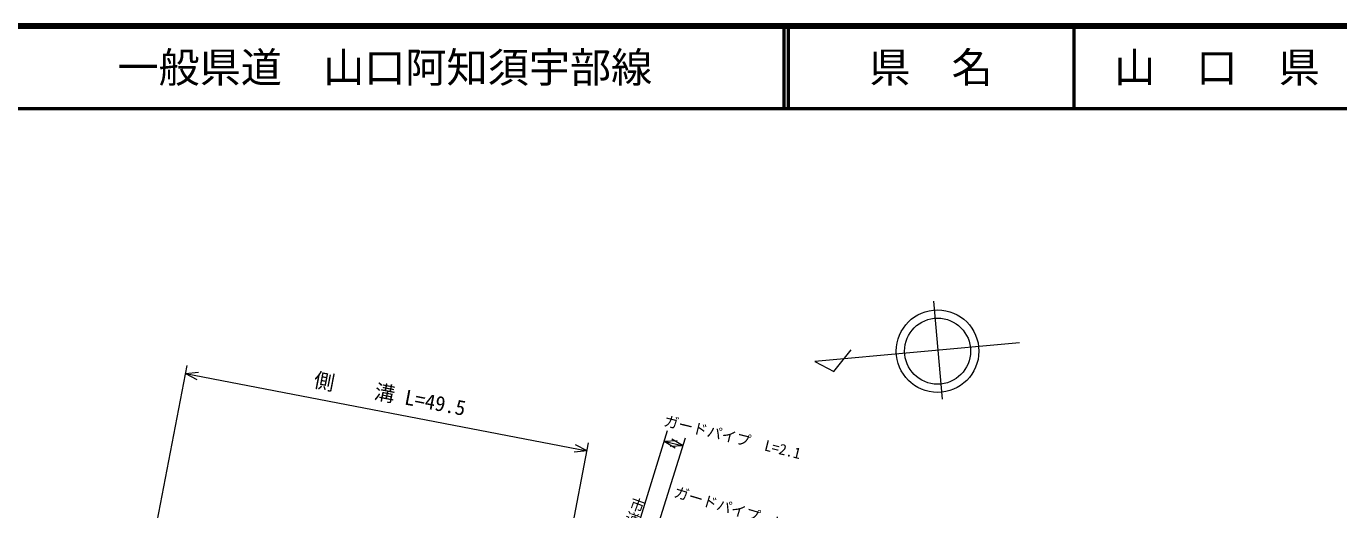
# Model space of a CAD drawing. Units: millimetres, scale not verified. Extents: x 40000 to 680000, y 20000 to 380000.
# Drawn here: x 205660 to 365183, y 321269 to 380000 of the extents above; entities that cross this region are included whole.
import ezdxf
from ezdxf.enums import TextEntityAlignment as Align

# ---------------------------------------------------------------- set-up
doc = ezdxf.new("R2010")
doc.units = ezdxf.units.MM
doc.header["$LTSCALE"] = 1000
doc.layers.add('M-BGD-HTXT', color=7, linetype='Continuous')
doc.layers.add('M-TTL-TXT', color=7, linetype='Continuous')
for name, color, linetype, lineweight in [('M-BMK-SRVR', 3, 'Continuous', 13), ('M-STR-HTXT', 7, 'Continuous', 13), ('M-TTL', 2, 'Continuous', 140), ('M-TTL-LINE', 7, 'Continuous', 50)]:
    doc.layers.add(name, color=color, linetype=linetype, lineweight=lineweight)
doc.styles.add('@ＭＳ ゴシック', font='')
doc.styles.add('ＭＳ ゴシック', font='')
doc.styles.get('@ＭＳ ゴシック').set_extended_font_data('@MS Gothic')
doc.styles.get('ＭＳ ゴシック').set_extended_font_data('MS Gothic')

msp = doc.modelspace()

# ---------------------------------------------------------------- linework, layer by layer
at = {"layer": 'M-BMK-SRVR'}
for p, q in [((317034, 334693), (315987, 346596)), ((326398, 341551), (301501, 339283)), ((303804, 338078), (305925, 340677)), ((301501, 339283), (303804, 338078))]:
    msp.add_line(p, q, dxfattribs=at)
for radius in [5016, 4013]:
    msp.add_circle((316424, 340535), radius, dxfattribs=at)
at = {"layer": 'M-STR-HTXT'}
for p, q in [((218529, 304083), (225210, 338787)), ((225021, 337805), (226579, 337963)), ((225021, 337805), (273821, 328409)), ((225021, 337805), (226409, 337079)), ((271955, 293205), (283606, 330905)), ((267329, 294687), (274010, 329391)), ((273821, 328409), (272433, 329135)), ((273990, 292705), (285793, 329994)), ((283199, 329590), (284763, 329670)), ((283199, 329590), (285487, 329029)), ((283199, 329590), (284549, 328796)), ((285487, 329029), (283923, 328949)), ((285487, 329029), (284138, 329823)), ((273821, 328409), (272263, 328251))]:
    msp.add_line(p, q, dxfattribs=at)
at = {"layer": 'M-TTL'}
msp.add_line((680000, 380000), (40000, 380000), dxfattribs=at)
at = {"layer": 'M-TTL-LINE'}
for p, q in [((297750, 380000), (297750, 370000)), ((298250, 380000), (298250, 370000)), ((333000, 380000), (333000, 370000)), ((40000, 370000), (680000, 370000))]:
    msp.add_line(p, q, dxfattribs=at)

# ---------------------------------------------------------------- texts
at = {"layer": 'M-BGD-HTXT', "style": '@ＭＳ ゴシック'}
msp.add_text('市道 西条浜村線', height=1320, rotation=250.019, dxfattribs=at).set_placement((276926, 316714), align=Align.BOTTOM_CENTER)
at = {"layer": 'M-STR-HTXT', "style": 'ＭＳ ゴシック'}
for s, height, rotation, p in [('側\u3000\u3000溝 L=49.5', 1833, 349.102, (249572, 333893)), ('ガードパイプ  L=2.1', 1320, 346.216, (291243, 329064)), ('ガードパイプ  L=15.1', 1320, 343.261, (292770, 319892))]:
    msp.add_text(s, height=height, rotation=rotation, dxfattribs=at).set_placement(p, align=Align.BOTTOM_CENTER)
at = {"layer": 'M-TTL-TXT', "style": 'ＭＳ ゴシック'}
msp.add_text('一般県道\u3000山口阿知須宇部線', height=3666, dxfattribs=at).set_placement((216734, 375000), align=Align.MIDDLE_LEFT)
for s, p in [('県\u3000名', (315625, 375000)), ('山\u3000口\u3000県', (350375, 375000))]:
    msp.add_text(s, height=3666, dxfattribs=at).set_placement(p, align=Align.MIDDLE_CENTER)

doc.saveas('drawing.dxf')
